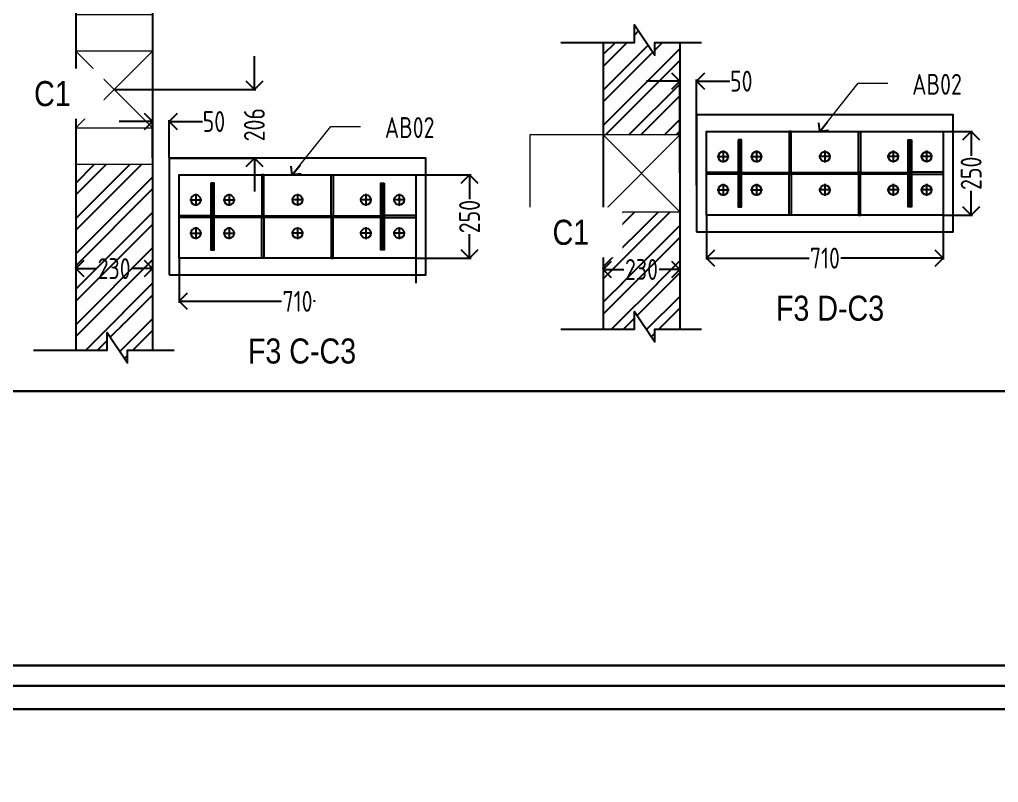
# Model space of a CAD drawing. Header units: inches. Extents: x -605 to 2991212, y -2872845 to 0.
# Drawn here: x 2436831 to 2448571, y -2400162 to -2391014 of the extents above; entities that cross this region are included whole.
import ezdxf
from ezdxf import colors
from ezdxf.entities.mleader import LeaderData, LeaderLine
from ezdxf.math import Vec2, Vec3

# ---------------------------------------------------------------- set-up
doc = ezdxf.new("R2010")
doc.units = ezdxf.units.IN
doc.header["$LTSCALE"] = 600
doc.header["$MEASUREMENT"] = 0
for name, color, linetype, lineweight in [('PV_TEXT_ROMANS', 7, 'Continuous', 0), ('rDIMension', 1, 'Continuous', 18), ('rRCC 2', 40, 'Continuous', 15), ('rSHEET', 2, 'Continuous', 30)]:
    doc.layers.add(name, color=color, linetype=linetype, lineweight=lineweight)
doc.styles.add('DIM', font='geniso.shx', dxfattribs={"width": 0.85})
doc.styles.add('J.P', font='ARIALN.TTF')
doc.styles.add('TEXT3', font='geniso.shx')
doc.dimstyles.new('ST-150', dxfattribs={"dimscale": 75, "dimtxt": 3, "dimasz": 2, "dimexe": 0.18, "dimexo": 0.0625, "dimgap": 0.2, "dimtad": 0, "dimdec": 0, "dimlfac": 2, "dimzin": 0, "dimdsep": 46, "dimtxsty": 'DIM', "dimblk": 'OPEN90', "dimcen": 0.09, "dimclrd": 256, "dimclrt": 7, "dimadec": 0, "dimazin": 0, "dimtfac": 1, "dimtdec": 0, "dimtofl": 0, "dimtmove": 0, "dimatfit": 3, "dimldrblk": 'OPEN90', "dimfxl": 1, "dimtolj": 1, "dimtzin": 0, "dimlwd": -1, "dimarcsym": 0})
doc.dimstyles.new('ST-25', dxfattribs={"dimscale": 100, "dimtxt": 2.5, "dimasz": 2, "dimexe": 0.18, "dimexo": 0.0625, "dimgap": 0.2, "dimtad": 0, "dimdec": 0, "dimlfac": 0.25, "dimzin": 0, "dimdsep": 46, "dimtxsty": 'DIM', "dimblk": 'OPEN90', "dimcen": 0.09, "dimclrd": 256, "dimclrt": 7, "dimadec": 0, "dimazin": 0, "dimtfac": 1, "dimtdec": 0, "dimtofl": 0, "dimtmove": 0, "dimatfit": 3, "dimldrblk": 'OPEN90', "dimfxl": 1, "dimtolj": 1, "dimtzin": 0, "dimlwd": -1, "dimarcsym": 0})
pattern_1 = [(45, (-2447584.84, 2021685.33), (-212.132034, 212.132034), []), (45, (-2447443.42, 2021685.33), (-212.132034, 212.132034), [])]

# ---------------------------------------------------------------- blocks, each defined once
blk = doc.blocks.new('_Open90')
at = {"color": 0, "linetype": 'ByBlock', "lineweight": -2}
for p, q in [((0, 0), (-1, 0)), ((-0.5, 0.5), (0, 0)), ((0, 0), (-0.5, -0.5))]:
    blk.add_line(p, q, dxfattribs=at)
blk = doc.blocks.new('*D918')
at = {"color": 0, "linetype": 'ByBlock', "lineweight": -2}
for p, q in [((2437505, -2393994), (2437505, -2393983)), ((2438425, -2393994), (2438425, -2393983))]:
    blk.add_line(p, q, dxfattribs=at)
at = {"color": 1, "linetype": 'ByBlock'}
for p, q in [((2437705, -2394001), (2437753, -2394001)), ((2438225, -2394001), (2438176, -2394001))]:
    blk.add_line(p, q, dxfattribs=at)
at = {"layer": 'Defpoints', "color": 0, "linetype": 'ByBlock'}
for p in [(2437505, -2394001), (2438425, -2394001), (2438425, -2394001)]:
    blk.add_point(p, dxfattribs=at)
at = {"color": 1, "linetype": 'ByBlock', "xscale": 200, "yscale": 200, "zscale": 200, "rotation": 180}
blk.add_blockref('_Open90', (2437505, -2394001), dxfattribs=at)
at = {"color": 1, "linetype": 'ByBlock', "xscale": 200, "yscale": 200, "zscale": 200}
blk.add_blockref('_Open90', (2438425, -2394001), dxfattribs=at)
at = {"color": 7, "linetype": 'ByBlock', "insert": (2437965, -2394001), "char_height": 250, "attachment_point": 5, "style": 'DIM'}
blk.add_mtext('\\A1;230', dxfattribs=at)
blk = doc.blocks.new('*D919')
at = {"color": 1, "linetype": 'ByBlock'}
for p, q in [((2438225, -2392237), (2438025, -2392237)), ((2438825, -2392237), (2439025, -2392237))]:
    blk.add_line(p, q, dxfattribs=at)
at = {"color": 0, "linetype": 'ByBlock', "lineweight": -2}
for p, q in [((2438425, -2392671), (2438425, -2392219)), ((2438625, -2392671), (2438625, -2392219))]:
    blk.add_line(p, q, dxfattribs=at)
at = {"layer": 'Defpoints', "color": 0, "linetype": 'ByBlock'}
for p in [(2438425, -2392237), (2438425, -2392677), (2438625, -2392677)]:
    blk.add_point(p, dxfattribs=at)
at = {"color": 1, "linetype": 'ByBlock', "xscale": 200, "yscale": 200, "zscale": 200}
blk.add_blockref('_Open90', (2438425, -2392237), dxfattribs=at)
at = {"color": 1, "linetype": 'ByBlock', "xscale": 200, "yscale": 200, "zscale": 200, "rotation": 180}
blk.add_blockref('_Open90', (2438625, -2392237), dxfattribs=at)
at = {"color": 7, "linetype": 'ByBlock', "insert": (2439162, -2392237), "char_height": 250, "attachment_point": 5, "style": 'DIM'}
blk.add_mtext('\\A1;50', dxfattribs=at)
blk = doc.blocks.new('*D920')
at = {"color": 1, "linetype": 'ByBlock'}
for p, q in [((2439647, -2391653), (2439647, -2391453)), ((2439647, -2392877), (2439647, -2393077))]:
    blk.add_line(p, q, dxfattribs=at)
at = {"color": 0, "linetype": 'ByBlock', "lineweight": -2}
for p, q in [((2437971, -2391853), (2439665, -2391853)), ((2438631, -2392677), (2439665, -2392677))]:
    blk.add_line(p, q, dxfattribs=at)
at = {"layer": 'Defpoints', "color": 0, "linetype": 'ByBlock'}
for p in [(2437965, -2391853), (2438625, -2392677), (2439647, -2392677)]:
    blk.add_point(p, dxfattribs=at)
at = {"color": 1, "linetype": 'ByBlock', "xscale": 200, "yscale": 200, "zscale": 200}
for p, rotation in [((2439647, -2391853), 270), ((2439647, -2392677), 90)]:
    blk.add_blockref('_Open90', p, dxfattribs=dict(at, rotation=rotation))
at = {"color": 7, "linetype": 'ByBlock', "insert": (2439647, -2392275), "char_height": 250, "attachment_point": 5, "rotation": 90, "style": 'DIM'}
blk.add_mtext('\\A1;206', dxfattribs=at)
blk = doc.blocks.new('*D927')
at = {"color": 0, "linetype": 'ByBlock', "lineweight": -2}
for p, q in [((2438745, -2393883), (2438745, -2394411)), ((2441585, -2393883), (2441585, -2394411))]:
    blk.add_line(p, q, dxfattribs=at)
at = {"color": 1, "linetype": 'ByBlock'}
for p, q in [((2438945, -2394393), (2439974, -2394393)), ((2441385, -2394393), (2440355, -2394393))]:
    blk.add_line(p, q, dxfattribs=at)
at = {"layer": 'Defpoints', "color": 0, "linetype": 'ByBlock'}
for p in [(2438745, -2393877), (2441585, -2393877), (2441585, -2394393)]:
    blk.add_point(p, dxfattribs=at)
at = {"color": 1, "linetype": 'ByBlock', "xscale": 200, "yscale": 200, "zscale": 200, "rotation": 180}
blk.add_blockref('_Open90', (2438745, -2394393), dxfattribs=at)
at = {"color": 1, "linetype": 'ByBlock', "xscale": 200, "yscale": 200, "zscale": 200}
blk.add_blockref('_Open90', (2441585, -2394393), dxfattribs=at)
at = {"color": 7, "linetype": 'ByBlock', "insert": (2440165, -2394393), "char_height": 250, "attachment_point": 5, "style": 'DIM'}
blk.add_mtext('\\A1;710', dxfattribs=at)
blk = doc.blocks.new('*D928')
at = {"color": 0, "linetype": 'ByBlock', "lineweight": -2}
for p, q in [((2441591, -2392877), (2442246, -2392877)), ((2441591, -2393877), (2442246, -2393877))]:
    blk.add_line(p, q, dxfattribs=at)
at = {"color": 1, "linetype": 'ByBlock'}
for p, q in [((2442228, -2393077), (2442228, -2393166)), ((2442228, -2393677), (2442228, -2393588))]:
    blk.add_line(p, q, dxfattribs=at)
at = {"layer": 'Defpoints', "color": 0, "linetype": 'ByBlock'}
for p in [(2441585, -2392877), (2442228, -2392877), (2441585, -2393877)]:
    blk.add_point(p, dxfattribs=at)
at = {"color": 1, "linetype": 'ByBlock', "xscale": 200, "yscale": 200, "zscale": 200}
for p, rotation in [((2442228, -2392877), 90), ((2442228, -2393877), 270)]:
    blk.add_blockref('_Open90', p, dxfattribs=dict(at, rotation=rotation))
at = {"color": 7, "linetype": 'ByBlock', "insert": (2442228, -2393377), "char_height": 250, "attachment_point": 5, "rotation": 90, "style": 'DIM'}
blk.add_mtext('\\A1;250', dxfattribs=at)
blk = doc.blocks.new('TJYT')
at = {"color": 1}
for points in [[(2361075.7, 115849.4), (2361111.7, 115849.4)], [(2361093.7, 115867.4), (2361093.7, 115831.4)]]:
    blk.add_lwpolyline(points, dxfattribs=at)
blk.add_circle((2361093.7, 115849.4), 15)
blk = doc.blocks.new('FGRTYT')
h = blk.add_hatch()
h.set_pattern_fill('ANSI31', color=256, angle=180, style=0)
h.set_pattern_definition([(225, (196603.9496, 188610.3968), (2.2450640303, -2.2450640303), [])])
h.paths.add_polyline_path([(2360605, 116119.3), (2360605, 115619.3), (2360600, 115619.3), (2360600, 116119.3)])
h.paths.add_polyline_path([(2360502.5, 115609.3), (2360702.5, 115609.3), (2360702.5, 115619.3), (2360502.5, 115619.3)])
h.paths.add_polyline_path([(2360502.5, 116129.3), (2360702.5, 116129.3), (2360702.5, 116119.3), (2360502.5, 116119.3)])
at = {"color": 3}
blk.add_lwpolyline([(2360727.5, 116224.3), (2360727.5, 115514.3), (2360477.5, 115514.3), (2360477.5, 116224.3)], close=True, dxfattribs=at)
at = {"color": 5}
for points in [[(2360605.5, 116129.3), (2360605.5, 116224.3), (2360599.5, 116224.3), (2360599.5, 116129.3)], [(2360600, 115969.9), (2360477.5, 115969.9), (2360477.5, 115975.9), (2360600, 115975.9)], [(2360605, 115969.9), (2360727.5, 115969.9), (2360727.5, 115975.9), (2360605, 115975.9)], [(2360600, 115768.6), (2360477.5, 115768.6), (2360477.5, 115762.6), (2360600, 115762.6)], [(2360605, 115768.6), (2360727.5, 115768.6), (2360727.5, 115762.6), (2360605, 115762.6)], [(2360605.5, 115609.3), (2360605.5, 115514.3), (2360599.5, 115514.3), (2360599.5, 115609.3)]]:
    blk.add_lwpolyline(points, close=True, dxfattribs=at)
at = {"color": 6}
for points in [[(2360502.5, 116129.3), (2360702.5, 116129.3), (2360702.5, 116119.3), (2360502.5, 116119.3)], [(2360605, 116119.3), (2360605, 115619.3), (2360600, 115619.3), (2360600, 116119.3)], [(2360502.5, 115609.3), (2360702.5, 115609.3), (2360702.5, 115619.3), (2360502.5, 115619.3)]]:
    blk.add_lwpolyline(points, close=True, dxfattribs=at)
for p in [(-541.2, 324.9), (-441.2, 324.9), (-541.2, 224.9), (-441.2, 224.9), (-541.2, 19.9), (-441.2, 19.9)]:
    blk.add_blockref('TJYT', p)
at = {"xscale": -1, "rotation": 180}
for p in [(-541.2, 231513.6), (-541.2, 231513.6), (-441.2, 231513.6), (-441.2, 231513.6), (-541.2, 231413.6), (-441.2, 231413.6)]:
    blk.add_blockref('TJYT', p, dxfattribs=at)
blk = doc.blocks.new('*D933')
at = {"color": 0, "linetype": 'ByBlock', "lineweight": -2}
for p, q in [((2443830, -2394005), (2443830, -2393993)), ((2444750, -2394005), (2444750, -2393993))]:
    blk.add_line(p, q, dxfattribs=at)
at = {"color": 1, "linetype": 'ByBlock'}
for p, q in [((2444030, -2394011), (2444079, -2394011)), ((2444550, -2394011), (2444501, -2394011))]:
    blk.add_line(p, q, dxfattribs=at)
at = {"layer": 'Defpoints', "color": 0, "linetype": 'ByBlock'}
for p in [(2443830, -2394011), (2444750, -2394011), (2444750, -2394011)]:
    blk.add_point(p, dxfattribs=at)
at = {"color": 1, "linetype": 'ByBlock', "xscale": 200, "yscale": 200, "zscale": 200, "rotation": 180}
blk.add_blockref('_Open90', (2443830, -2394011), dxfattribs=at)
at = {"color": 1, "linetype": 'ByBlock', "xscale": 200, "yscale": 200, "zscale": 200}
blk.add_blockref('_Open90', (2444750, -2394011), dxfattribs=at)
at = {"color": 7, "linetype": 'ByBlock', "insert": (2444290, -2394011), "char_height": 250, "attachment_point": 5, "style": 'DIM'}
blk.add_mtext('\\A1;230', dxfattribs=at)
blk = doc.blocks.new('*D934')
at = {"color": 1, "linetype": 'ByBlock'}
for p, q in [((2444550, -2391753), (2444350, -2391753)), ((2445150, -2391753), (2445350, -2391753))]:
    blk.add_line(p, q, dxfattribs=at)
at = {"color": 0, "linetype": 'ByBlock', "lineweight": -2}
for p, q in [((2444750, -2392852), (2444750, -2391735)), ((2444950, -2393001), (2444950, -2391735))]:
    blk.add_line(p, q, dxfattribs=at)
at = {"layer": 'Defpoints', "color": 0, "linetype": 'ByBlock'}
for p in [(2444950, -2391753), (2444750, -2392858), (2444950, -2393007)]:
    blk.add_point(p, dxfattribs=at)
at = {"color": 1, "linetype": 'ByBlock', "xscale": 200, "yscale": 200, "zscale": 200}
blk.add_blockref('_Open90', (2444750, -2391753), dxfattribs=at)
at = {"color": 1, "linetype": 'ByBlock', "xscale": 200, "yscale": 200, "zscale": 200, "rotation": 180}
blk.add_blockref('_Open90', (2444950, -2391753), dxfattribs=at)
at = {"color": 7, "linetype": 'ByBlock', "insert": (2445487, -2391753), "char_height": 250, "attachment_point": 5, "style": 'DIM'}
blk.add_mtext('\\A1;50', dxfattribs=at)
blk = doc.blocks.new('*D931')
at = {"color": 0, "linetype": 'ByBlock', "lineweight": -2}
for p, q in [((2445070, -2393364), (2445070, -2393893)), ((2447910, -2393364), (2447910, -2393893))]:
    blk.add_line(p, q, dxfattribs=at)
at = {"color": 1, "linetype": 'ByBlock'}
for p, q in [((2445270, -2393875), (2446300, -2393875)), ((2447710, -2393875), (2446680, -2393875))]:
    blk.add_line(p, q, dxfattribs=at)
at = {"layer": 'Defpoints', "color": 0, "linetype": 'ByBlock'}
for p in [(2445070, -2393358), (2447910, -2393358), (2447910, -2393875)]:
    blk.add_point(p, dxfattribs=at)
at = {"color": 1, "linetype": 'ByBlock', "xscale": 200, "yscale": 200, "zscale": 200, "rotation": 180}
blk.add_blockref('_Open90', (2445070, -2393875), dxfattribs=at)
at = {"color": 1, "linetype": 'ByBlock', "xscale": 200, "yscale": 200, "zscale": 200}
blk.add_blockref('_Open90', (2447910, -2393875), dxfattribs=at)
at = {"color": 7, "linetype": 'ByBlock', "insert": (2446490, -2393875), "char_height": 250, "attachment_point": 5, "style": 'DIM'}
blk.add_mtext('\\A1;710', dxfattribs=at)
blk = doc.blocks.new('*D932')
at = {"color": 0, "linetype": 'ByBlock', "lineweight": -2}
for p, q in [((2447916, -2392358), (2448262, -2392358)), ((2447916, -2393358), (2448262, -2393358))]:
    blk.add_line(p, q, dxfattribs=at)
at = {"color": 1, "linetype": 'ByBlock'}
for p, q in [((2448244, -2392558), (2448244, -2392647)), ((2448244, -2393158), (2448244, -2393069))]:
    blk.add_line(p, q, dxfattribs=at)
at = {"layer": 'Defpoints', "color": 0, "linetype": 'ByBlock'}
for p in [(2447910, -2392358), (2448244, -2392358), (2447910, -2393358)]:
    blk.add_point(p, dxfattribs=at)
at = {"color": 1, "linetype": 'ByBlock', "xscale": 200, "yscale": 200, "zscale": 200}
for p, rotation in [((2448244, -2392358), 90), ((2448244, -2393358), 270)]:
    blk.add_blockref('_Open90', p, dxfattribs=dict(at, rotation=rotation))
at = {"color": 7, "linetype": 'ByBlock', "insert": (2448244, -2392858), "char_height": 250, "attachment_point": 5, "rotation": 90, "style": 'DIM'}
blk.add_mtext('\\A1;250', dxfattribs=at)
blk = doc.blocks.new('_DotBlank')
at = {"color": 0, "linetype": 'ByBlock', "lineweight": -2}
blk.add_line((-0.5, 0), (-1, 0), dxfattribs=at)
blk.add_circle((0, 0), 0.5, dxfattribs=at)

msp = doc.modelspace()

# ---------------------------------------------------------------- hatches: boundary and pattern name
at = {"linetype": 'ByBlock', "transparency": 33554687}
h = msp.add_hatch(dxfattribs=at)
h.set_pattern_fill('ANSI32', color=8, scale=800)
h.set_pattern_definition(pattern_1)
h.paths.add_polyline_path([(2443829.9, -2392398), (2444749.9, -2392398), (2444749.9, -2391287.5), (2444449.9, -2391287.5), (2444449.9, -2391439.5), (2444206.2, -2391075.9), (2444206.2, -2391287.5), (2443829.9, -2391287.5)])

# ---------------------------------------------------------------- linework, layer by layer
at = {"color": 8, "linetype": 'ByBlock'}
msp.add_lwpolyline([(2443322.4, -2391287.5), (2444206.2, -2391287.5), (2444206.2, -2391075.9), (2444449.9, -2391439.5), (2444449.9, -2391287.5), (2445008.5, -2391287.5)], dxfattribs=at)
at = {"color": 3, "linetype": 'ByBlock'}
for points in [[(2444949.9, -2393558), (2448029.9, -2393558), (2448029.9, -2392158), (2444949.9, -2392158)], [(2438624.5, -2394076.9), (2441704.5, -2394076.9), (2441704.5, -2392676.9), (2438624.5, -2392676.9)]]:
    msp.add_lwpolyline(points, close=True, dxfattribs=at)
at = {"layer": 'rRCC 2', "color": 6}
for p, q in [((2438424.5, -2392313.1), (2437504.5, -2391393.1)), ((2437504.5, -2392313.1), (2438424.5, -2391393.1)), ((2444749.9, -2392398), (2443829.9, -2393318)), ((2444749.9, -2393318), (2443829.9, -2392398))]:
    msp.add_line(p, q, dxfattribs=at)
for points in [[(2437504.5, -2390953.1), (2438424.5, -2390953.1), (2438424.5, -2392753.1), (2437504.5, -2392753.1)], [(2438424.5, -2392313.1), (2438424.5, -2391393.1), (2437504.5, -2391393.1), (2437504.5, -2392313.1)], [(2444749.9, -2393318), (2444749.9, -2392398), (2442949.9, -2392398), (2442949.9, -2393318)], [(2444749.9, -2392398), (2443829.9, -2392398), (2443829.9, -2393318), (2444749.9, -2393318)]]:
    msp.add_lwpolyline(points, close=True, dxfattribs=at)
at = {"layer": 'rSHEET'}
msp.add_lwpolyline([(2429763, -2399284.4), (2459238, -2399284.4), (2459238, -2378443.5), (2429763, -2378443.5)], close=True, dxfattribs=at)
for points in [[(2430254.2, -2399004.2), (2458746.8, -2399004.2, 0.4142136), (2458957.3, -2398793.7), (2458957.3, -2378934.2, 0.4142136), (2458746.8, -2378723.6), (2430254.2, -2378723.6, 0.4142136), (2430043.7, -2378934.2), (2430043.7, -2398793.7, 0.4142136)], [(2430282.1, -2395470), (2454829.8, -2395470), (2454829.8, -2398327.6, -0.4142136), (2454396, -2398761.4), (2430715.9, -2398761.4, -0.4142136), (2430282.1, -2398327.6)]]:
    msp.add_lwpolyline(points, format="xyb", close=True, dxfattribs=at)

# ---------------------------------------------------------------- block references
at = {"xscale": 4, "yscale": 4, "zscale": 4, "rotation": 270}
for p in [(1983012.9, 7049552), (1976687.5, 7049033.1)]:
    msp.add_blockref('FGRTYT', p, dxfattribs=at)

# ---------------------------------------------------------------- dimensions: what is measured, and where the dimension line sits
at = {"color": 1, "linetype": 'ByBlock'}
dim = msp.add_linear_dim(base=(2439647.1, -2392676.9), p1=(2437964.5, -2391853.1), p2=(2438624.5, -2392676.9), angle=90, dimstyle='ST-25', override={"dimblk": 'Open90', "dimclrd": 1}, dxfattribs=at)
dim.commit()
dim.dimension.update_dxf_attribs({"geometry": '*D920', "text_midpoint": (2439647.1, -2392275.1), "dimtype": 160})
for base, p1, p2, picture, middle in [((2444949.9, -2391753), (2444749.9, -2392858), (2444949.9, -2393007.2), '*D934', (2445486.9, -2391753)), ((2447909.9, -2393874.5), (2445069.9, -2393358), (2447909.9, -2393358), '*D931', (2446489.9, -2393874.5)), ((2438424.5, -2394000.6), (2437504.5, -2394000.6), (2438424.5, -2394000.6), '*D918', (2437964.5, -2394000.6))]:
    dim = msp.add_linear_dim(base=base, p1=p1, p2=p2, dimstyle='ST-25', override={"dimblk": 'Open90', "dimclrd": 1}, dxfattribs=at)
    dim.commit()
    dim.dimension.update_dxf_attribs({"geometry": picture, "text_midpoint": middle})
dim = msp.add_linear_dim(base=(2438424.5, -2392237.4), p1=(2438624.5, -2392676.9), p2=(2438424.5, -2392676.9), dimstyle='ST-25', override={"dimblk": 'Open90', "dimclrd": 1}, dxfattribs=at)
dim.commit()
dim.dimension.update_dxf_attribs({"geometry": '*D919', "text_midpoint": (2439161.5, -2392237.4), "dimtype": 160})
for base, p1, p2, picture, middle in [((2448243.7, -2392358), (2447909.9, -2393358), (2447909.9, -2392358), '*D932', (2448243.7, -2392858)), ((2442227.8, -2392876.9), (2441584.5, -2393876.9), (2441584.5, -2392876.9), '*D928', (2442227.8, -2393376.9))]:
    dim = msp.add_linear_dim(base=base, p1=p1, p2=p2, angle=90, dimstyle='ST-25', override={"dimblk": 'Open90', "dimclrd": 1}, dxfattribs=at)
    dim.commit()
    dim.dimension.update_dxf_attribs({"geometry": picture, "text_midpoint": middle})

# ---------------------------------------------------------------- leaders
at = {"layer": 'rRCC 2', "annotation_type": 0, "has_hookline": 1, "hookline_direction": 0}
for points in [[(2446427.7, -2392358), (2446887.9, -2391778), (2447246.1, -2391778)], [(2440102.3, -2392876.9), (2440562.5, -2392296.9), (2440920.7, -2392296.9)]]:
    msp.add_leader(points, dimstyle='ST-150', dxfattribs=at)

# ---------------------------------------------------------------- next in the draw order: texts
at = {"layer": 'PV_TEXT_ROMANS', "char_height": 300, "width": 12049.078, "attachment_point": 1, "style": 'J.P', "bg_fill": 2}
for s, insert in [('\\pxqc;C2', (2425162.1, -2393766.9)), ('\\pxqc;F3 B-C3', (2428582.6, -2394679.1)), ('\\pxqc;F3 E-C3', (2446927.2, -2394785.3))]:
    msp.add_mtext(s, dxfattribs=dict(at, insert=insert))
at = {"layer": 'rDIMension', "color": 7, "char_height": 250, "attachment_point": 4, "style": 'DIM', "bg_fill": 2}
for insert in [(2447537.1, -2391791), (2441211.7, -2392309.8)]:
    msp.add_mtext('\\pxqc;AB02', dxfattribs=dict(at, insert=insert))

# ---------------------------------------------------------------- next in the draw order: texts
at = {"layer": 'PV_TEXT_ROMANS', "insert": (2434193.8, -2394838.8), "char_height": 300, "width": 12049.078, "attachment_point": 1, "style": 'J.P', "bg_fill": 2}
msp.add_mtext('\\pxqc;F3 C-C3', dxfattribs=at)

# ---------------------------------------------------------------- next in the draw order: dimensions: what is measured, and where the dimension line sits
at = {"color": 1, "linetype": 'ByBlock'}
dim = msp.add_linear_dim(base=(2441584.5, -2394393.4), p1=(2438744.5, -2393876.9), p2=(2441584.5, -2393876.9), dimstyle='ST-25', override={"dimblk": 'Open90', "dimclrd": 1}, dxfattribs=at)
dim.commit()
dim.dimension.update_dxf_attribs({"geometry": '*D927', "text_midpoint": (2440164.5, -2394393.4)})

# ---------------------------------------------------------------- next in the draw order: hatches: boundary and pattern name
at = {"linetype": 'ByBlock', "transparency": 33554687}
h = msp.add_hatch(dxfattribs=at)
h.set_pattern_fill('ANSI32', color=8, scale=800)
h.set_pattern_definition([(45, (-2453910.22, 2022690.2), (-212.132034, 212.132034), []), (45, (-2453768.8, 2022690.2), (-212.132034, 212.132034), [])])
h.paths.add_polyline_path([(2437504.5, -2392753.1), (2438424.5, -2392753.1), (2438424.5, -2394977.8), (2438124.6, -2394977.8), (2438124.6, -2395129.7), (2437880.8, -2394766.1), (2437880.8, -2394977.8), (2437504.5, -2394977.8)])

# ---------------------------------------------------------------- next in the draw order: linework, layer by layer
at = {"color": 8, "linetype": 'ByBlock'}
for points in [[(2437504.5, -2390282.6), (2437504.5, -2394977.8)], [(2438424.5, -2390282.6), (2438424.5, -2394977.8)], [(2436997, -2394977.8), (2437880.8, -2394977.8), (2437880.8, -2394766.1), (2438124.6, -2395129.7), (2438124.6, -2394977.8), (2438683.2, -2394977.8)]]:
    msp.add_lwpolyline(points, dxfattribs=at)

# ---------------------------------------------------------------- next in the draw order: texts
at = {"layer": 'PV_TEXT_ROMANS', "insert": (2440526.9, -2394325.5), "char_height": 300, "width": 12049.078, "attachment_point": 1, "style": 'J.P', "bg_fill": 2}
msp.add_mtext('\\pxqc;F3 D-C3', dxfattribs=at)

# ---------------------------------------------------------------- next in the draw order: hatches: boundary and pattern name
at = {"linetype": 'ByBlock', "transparency": 33554687}
h = msp.add_hatch(dxfattribs=at)
h.set_pattern_fill('ANSI32', color=8, scale=800)
h.set_pattern_definition(pattern_1)
h.paths.add_polyline_path([(2443829.9, -2393318), (2444749.9, -2393318), (2444749.9, -2394726.8), (2444449.9, -2394726.8), (2444449.9, -2394878.8), (2444206.2, -2394515.2), (2444206.2, -2394726.8), (2443829.9, -2394726.8)])

# ---------------------------------------------------------------- next in the draw order: linework, layer by layer
at = {"color": 8, "linetype": 'ByBlock'}
for points in [[(2443829.9, -2391287.5), (2443829.9, -2394726.8)], [(2444749.9, -2391287.5), (2444749.9, -2394726.8)], [(2443322.4, -2394726.8), (2444206.2, -2394726.8), (2444206.2, -2394515.2), (2444449.9, -2394878.8), (2444449.9, -2394726.8), (2445008.5, -2394726.8)]]:
    msp.add_lwpolyline(points, dxfattribs=at)

# ---------------------------------------------------------------- next in the draw order: texts
at = {"layer": 'PV_TEXT_ROMANS', "insert": (2436759.4, -2391752.4), "char_height": 300, "width": 930.754, "attachment_point": 1, "style": 'J.P', "bg_fill": 2}
msp.add_mtext('\\pxqc;C1', dxfattribs=at)

# ---------------------------------------------------------------- next in the draw order: dimensions: what is measured, and where the dimension line sits
at = {"color": 1, "linetype": 'ByBlock'}
dim = msp.add_linear_dim(base=(2444749.9, -2394011), p1=(2443829.9, -2394011), p2=(2444749.9, -2394011), dimstyle='ST-25', override={"dimblk": 'Open90', "dimclrd": 1}, dxfattribs=at)
dim.commit()
dim.dimension.update_dxf_attribs({"geometry": '*D933', "text_midpoint": (2444289.9, -2394011)})

# ---------------------------------------------------------------- next in the draw order: texts
at = {"layer": 'PV_TEXT_ROMANS', "insert": (2442977.7, -2393415), "char_height": 300, "width": 930.754, "attachment_point": 1, "style": 'J.P', "bg_fill": 2}
msp.add_mtext('\\pxqc;C1', dxfattribs=at)

# ---------------------------------------------------------------- next in the draw order: leaders
at = {"layer": 'rRCC 2', "color": 7}
ml = msp.add_multileader_mtext('Standard', dxfattribs=at)
ml.set_content('\\A1;\\W0.85;(a)4-12# ', color=7, style='TEXT3')
ml.set_leader_properties(color=256, linetype='ByLayer', lineweight=-1)
ml.set_arrow_properties(name='DOTBLANK')
ml.build(insert=Vec2(0, 0))
ml.multileader.update_dxf_attribs({"text_top_attachment_type": 0, "text_bottom_attachment_type": 0, "dogleg_length": 7.47, "arrow_head_size": 187.5, "scale": 75})
ctx = ml.context
ctx.base_point, ctx.scale, ctx.char_height, ctx.arrow_head_size, ctx.landing_gap_size, ctx.plane_origin = Vec3(2474235.5, -2625457.1), 75, 250, 187.5, 6.75, Vec3(2469885.5, -2625505)
ctx.text_align_type = 2
notes = []
notes.append((ctx, [(0, (0, 0, 0), (0, 0), (1, 0), 1, [])]))
ctx.mtext.insert, ctx.mtext.alignment, ctx.mtext.flow_direction = Vec3(2475262.2, -2625325.8), 3, 5
for ctx, leaders in notes:
    for number, flags, end, landing, length, lines in leaders:
        leader = LeaderData()
        leader.index, (leader.has_last_leader_line, leader.has_dogleg_vector, leader.attachment_direction) = number, flags
        leader.last_leader_point, leader.dogleg_vector, leader.dogleg_length = Vec3(end), Vec3(landing), length
        for number, points, colour, breaks in lines:
            line = LeaderLine()
            line.index, line.vertices, line.color, line.breaks = number, Vec3.list(points), colors.encode_raw_color(colour), breaks
            leader.lines.append(line)
        ctx.leaders.append(leader)

doc.saveas('drawing.dxf')
